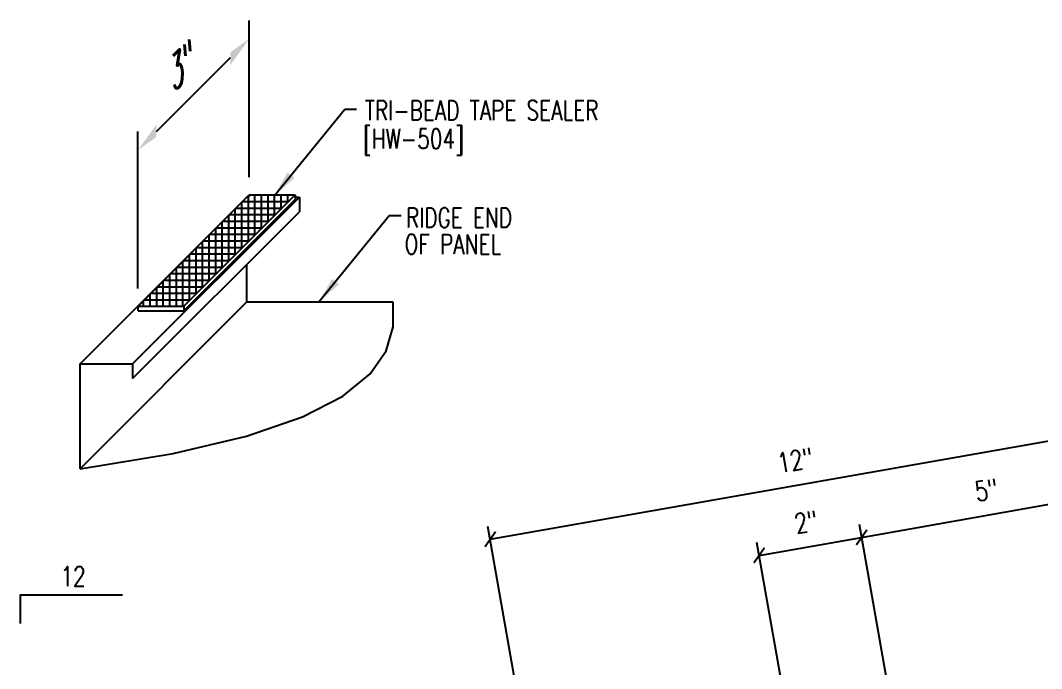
# Model space of a CAD drawing. Header units: inches. Extents: x -1 to 189, y 13 to 99.
# Drawn here: x 0.75 to 20.23, y 28.83 to 41.19 of the extents above; entities that cross this region are included whole.
import ezdxf
from ezdxf.enums import TextEntityAlignment as Align

# ---------------------------------------------------------------- set-up
doc = ezdxf.new("R2010")
doc.units = ezdxf.units.IN
doc.header["$MEASUREMENT"] = 0
doc.linetypes.add('CENTER2', pattern=[1.125, 0.75, -0.125, 0.125, -0.125])
for name, color, linetype in [('DIM', 2, 'Continuous'), ('MARK', 1, 'Continuous'), ('PANEL', 11, 'Continuous'), ('SEALANT', 253, 'CENTER2'), ('TAPE', 8, 'Continuous'), ('TEXT', 2, 'Continuous'), ('TEXT1', 7, 'Continuous')]:
    doc.layers.add(name, color=color, linetype=linetype)
doc.styles.add('ROMANS', font='ROMANS.SHX', dxfattribs={"width": 0.75, "height": 0.5})
doc.styles.add('TEXT1', font='ROMANS.shx', dxfattribs={"width": 0.75, "height": 0.375})
doc.dimstyles.new('DETAIL', dxfattribs={"dimscale": 4, "dimtxt": 0.375, "dimasz": 0.0625, "dimexe": 0.0625, "dimexo": 0.125, "dimgap": 0.0625, "dimtad": 1, "dimdec": 4, "dimzin": 3, "dimdsep": 46, "dimlunit": 4, "dimtxsty": 'TEXT1', "dimblk": 'ARCHTICK', "dimcen": 0.0625, "dimclrd": 7, "dimclre": 7, "dimclrt": 2, "dimadec": 0, "dimazin": 0, "dimtfac": 0.59375, "dimtdec": 4, "dimtmove": 0, "dimatfit": 3, "dimfxl": 0, "dimfrac": 2, "dimtolj": 1, "dimtzin": 3, "dimarcsym": 0})
doc.dimstyles.new('DETAIL$7', dxfattribs={"dimscale": 4, "dimtxt": 0.375, "dimasz": 0.125, "dimexe": 0.0625, "dimexo": 0.125, "dimgap": 0.0625, "dimtad": 1, "dimdec": 4, "dimzin": 3, "dimdsep": 46, "dimlunit": 4, "dimtxsty": 'TEXT1', "dimblk": 'ARCHTICK', "dimcen": 0.0625, "dimclrd": 7, "dimclre": 7, "dimclrt": 2, "dimadec": 0, "dimazin": 0, "dimtfac": 0.59375, "dimtdec": 4, "dimtmove": 0, "dimatfit": 3, "dimfxl": 0, "dimfrac": 2, "dimtolj": 1, "dimtzin": 3, "dimarcsym": 0})

# ---------------------------------------------------------------- blocks, each defined once
blk = doc.blocks.new('_ArchTick')
at = {"color": 0, "linetype": 'ByBlock', "const_width": 0.15}
blk.add_lwpolyline([(-0.5, -0.5), (0.5, 0.5)], dxfattribs=at)
blk = doc.blocks.new('*D19')
at = {"layer": 'DEFPOINTS', "color": 0}
for p in [(21.516, 33.376), (10.919, 24.457), (23.162, 24.046)]:
    blk.add_point(p, dxfattribs=at)
at = {"layer": 'DIM', "color": 7, "lineweight": -2}
for p, q in [((23.075, 24.538), (21.473, 33.622)), ((9.713, 31.295), (21.516, 33.376)), ((10.832, 24.949), (9.669, 31.541))]:
    blk.add_line(p, q, dxfattribs=at)
at = {"layer": 'DIM', "color": 7, "lineweight": -2, "xscale": 0.25, "yscale": 0.25, "zscale": 0.25}
for p, rotation in [((21.516, 33.376), 10), ((9.713, 31.295), 190)]:
    blk.add_blockref('_ArchTick', p, dxfattribs=dict(at, rotation=rotation))
at = {"layer": 'DIM', "color": 2, "insert": (15.532, 32.802), "char_height": 0.375, "attachment_point": 5, "rotation": 10, "style": 'TEXT1'}
blk.add_mtext('\\A1;12"', dxfattribs=at)
blk = doc.blocks.new('*D20')
at = {"layer": 'DEFPOINTS', "color": 0}
for p in [(21.724, 32.201), (17.791, 25.711), (23.162, 24.046)]:
    blk.add_point(p, dxfattribs=at)
at = {"layer": 'DIM', "color": 7, "lineweight": -2}
for p, q in [((23.075, 24.538), (21.68, 32.447)), ((16.8, 31.332), (21.724, 32.201)), ((17.704, 26.203), (16.756, 31.579))]:
    blk.add_line(p, q, dxfattribs=at)
at = {"layer": 'DIM', "color": 7, "lineweight": -2, "xscale": 0.25, "yscale": 0.25, "zscale": 0.25}
for p, rotation in [((21.724, 32.201), 10), ((16.8, 31.332), 190)]:
    blk.add_blockref('_ArchTick', p, dxfattribs=dict(at, rotation=rotation))
at = {"layer": 'DIM', "color": 2, "insert": (19.18, 32.233), "char_height": 0.375, "attachment_point": 5, "rotation": 10, "style": 'TEXT1'}
blk.add_mtext('\\A1;5"', dxfattribs=at)
blk = doc.blocks.new('*D21')
at = {"layer": 'DEFPOINTS', "color": 0}
for p in [(16.8, 31.332), (17.791, 25.711), (15.825, 25.426)]:
    blk.add_point(p, dxfattribs=at)
at = {"layer": 'DIM', "color": 7, "lineweight": -2}
for p, q in [((17.704, 26.203), (16.756, 31.579)), ((15.738, 25.918), (14.801, 31.234)), ((14.844, 30.988), (16.8, 31.332))]:
    blk.add_line(p, q, dxfattribs=at)
at = {"layer": 'DIM', "color": 7, "lineweight": -2, "xscale": 0.25, "yscale": 0.25, "zscale": 0.25}
for p, rotation in [((16.8, 31.332), 10), ((14.844, 30.988), 190)]:
    blk.add_blockref('_ArchTick', p, dxfattribs=dict(at, rotation=rotation))
at = {"layer": 'DIM', "color": 2, "insert": (15.74, 31.626), "char_height": 0.375, "attachment_point": 5, "rotation": 10, "style": 'TEXT1'}
blk.add_mtext('\\A1;2"', dxfattribs=at)
blk = doc.blocks.new('slopl1')
at = {"layer": 'MARK', "color": 6}
blk.add_lwpolyline([(0, 0), (0, 0.1368), (0.4871, 0.1368)], dxfattribs=at)
at = {"layer": 'MARK', "color": 2, "style": 'TEXT1', "width": 0.75}
blk.add_text('12', height=0.09375, dxfattribs=at).set_placement((0.1909, 0.1779))
blk.add_attdef('SLOPL1', text='', height=0.0938, dxfattribs=at).set_placement((-0.0549, 0.0243), align=Align.RIGHT)
blk = doc.blocks.new('A$C415C3986')
at = {"layer": 'DEFPOINTS', "color": 0, "linetype": 'ByBlock'}
blk.add_point((1.015, 0.946), dxfattribs=at)
at = {"layer": 'DIM', "color": 7, "linetype": 'ByBlock'}
for p, q in [((1.015, -1.693), (1.015, 1.3)), ((-0.753, -0.822), (0.661, 0.593)), ((-1.106, -3.814), (-1.106, -0.822))]:
    blk.add_line(p, q, dxfattribs=at)
for points in [[(0.661, 0.694), (0.661, 0.451), (1.015, 0.946)], [(-0.753, -0.686), (-0.753, -0.923), (-1.106, -1.175)]]:
    blk.add_solid(points, dxfattribs=at)

msp = doc.modelspace()

# ---------------------------------------------------------------- hatches: boundary and pattern name
at = {"layer": 'SEALANT'}
h = msp.add_hatch(dxfattribs=at)
h.set_pattern_fill('NET', color=256, style=0)
h.set_pattern_definition([(0, (-1.6508, 2.1127), (0, 0.125), []), (90, (-1.6508, 2.1127), (-0.125, 8e-18), [])])
h.paths.add_polyline_path([(2.99455, 35.74199), (3.86955, 35.74199), (5.99087, 37.86331), (5.11587, 37.86331)])

# ---------------------------------------------------------------- linework, layer by layer
at = {"layer": 'PANEL'}
for p, q in [((1.88886, 34.63981), (5.07084, 37.82179)), ((2.88886, 34.63981), (6.07084, 37.82179)), ((5.07084, 37.82179), (5.07436, 37.82179)), ((5.99087, 37.82179), (6.07084, 37.82179)), ((6.07084, 37.82179), (6.07084, 37.54096)), ((2.88886, 34.35898), (6.07084, 37.54096)), ((5.07084, 35.82179), (5.07084, 36.54096)), ((5.07084, 35.82179), (5.07084, 36.54096)), ((1.88886, 32.63981), (5.07084, 35.82179)), ((5.07084, 35.82179), (7.86233, 35.82179)), ((1.88886, 32.63981), (1.88886, 34.63981)), ((1.88886, 34.63981), (2.88886, 34.63981)), ((2.88886, 34.63981), (2.88886, 34.35898))]:
    msp.add_line(p, q, dxfattribs=at)
msp.add_lwpolyline([(1.88886, 32.63981), (3.66248, 32.93086), (5.06292, 33.26228), (6.13005, 33.62902), (6.90378, 34.02605), (7.42399, 34.44835), (7.73056, 34.89087), (7.86338, 35.34858), (7.86234, 35.81645)], dxfattribs=at)
at = {"layer": 'TAPE'}
for p, q in [((2.99455, 35.74199), (5.11587, 37.86331)), ((3.86955, 35.74199), (5.99087, 37.86331)), ((5.11587, 37.86331), (5.99087, 37.86331)), ((5.99087, 37.86331), (5.99087, 37.77691)), ((3.86955, 35.65559), (5.99087, 37.77691)), ((2.99455, 35.74199), (3.86955, 35.74199)), ((2.99455, 35.65559), (2.99455, 35.74199)), ((3.86955, 35.74199), (3.86955, 35.65559)), ((2.99455, 35.65559), (3.86955, 35.65559))]:
    msp.add_line(p, q, dxfattribs=at)
for p in [(5.11107, 37.84619), (2.98975, 35.72487)]:
    msp.add_point(p, dxfattribs=at)

# ---------------------------------------------------------------- block references
at = {"layer": 'MARK', "xscale": 4, "yscale": 4, "zscale": 4}
msp.add_blockref('slopl1', (0.74885, 29.68774), dxfattribs=at)
at = {"layer": 'TEXT'}
msp.add_blockref('A$C415C3986', (4.09606, 39.89281), dxfattribs=at)

# ---------------------------------------------------------------- texts
at = {"layer": 'TEXT', "style": 'TEXT1', "width": 0.75}
for s, p in [('TRI-BEAD TAPE SEALER', (7.31897, 39.2899)), ('[HW-504]', (7.28261, 38.74642)), ('RIDGE END ', (8.1043, 37.2419)), ('OF PANEL', (8.07865, 36.73588))]:
    msp.add_text(s, height=0.375, dxfattribs=at).set_placement(p)
at = {"layer": 'TEXT1', "color": 2, "style": 'ROMANS', "oblique": 40, "width": 0.75}
msp.add_text('3"', height=0.5, rotation=45, dxfattribs=at).set_placement((3.66318, 39.81188))

# ---------------------------------------------------------------- dimensions: what is measured, and where the dimension line sits
at = {"layer": 'DIM'}
dim = msp.add_linear_dim(base=(21.51647, 33.37628), p1=(10.91851, 24.45678), p2=(23.16165, 24.04603), angle=10, text='12"', dimstyle='DETAIL', override={"dimlunit": 4}, dxfattribs=at)
dim.commit()
dim.dimension.update_dxf_attribs({"geometry": '*D19', "text_midpoint": (15.53244, 32.80165)})
for base, p1, p2, picture, middle in [((21.72377, 32.20064), (17.79097, 25.71078), (23.16165, 24.04603), '*D20', (19.17958, 32.23254)), ((16.79973, 31.3324), (15.82497, 25.42567), (17.79097, 25.71078), '*D21', (15.73982, 31.62602))]:
    dim = msp.add_linear_dim(base=base, p1=p1, p2=p2, angle=10, dimstyle='DETAIL', dxfattribs=at)
    dim.commit()
    dim.dimension.update_dxf_attribs({"geometry": picture, "text_midpoint": middle})

# ---------------------------------------------------------------- leaders
at = {"layer": 'TEXT'}
for points in [[(5.59574, 37.85229), (6.93811, 39.50055), (7.16187, 39.50055)], [(6.44498, 35.82179), (7.78734, 37.47005), (8.01111, 37.47005)]]:
    msp.add_leader(points, dimstyle='DETAIL$7', override={"dimgap": 0.0625, "dimtad": 0}, dxfattribs=at)

doc.saveas('drawing.dxf')
